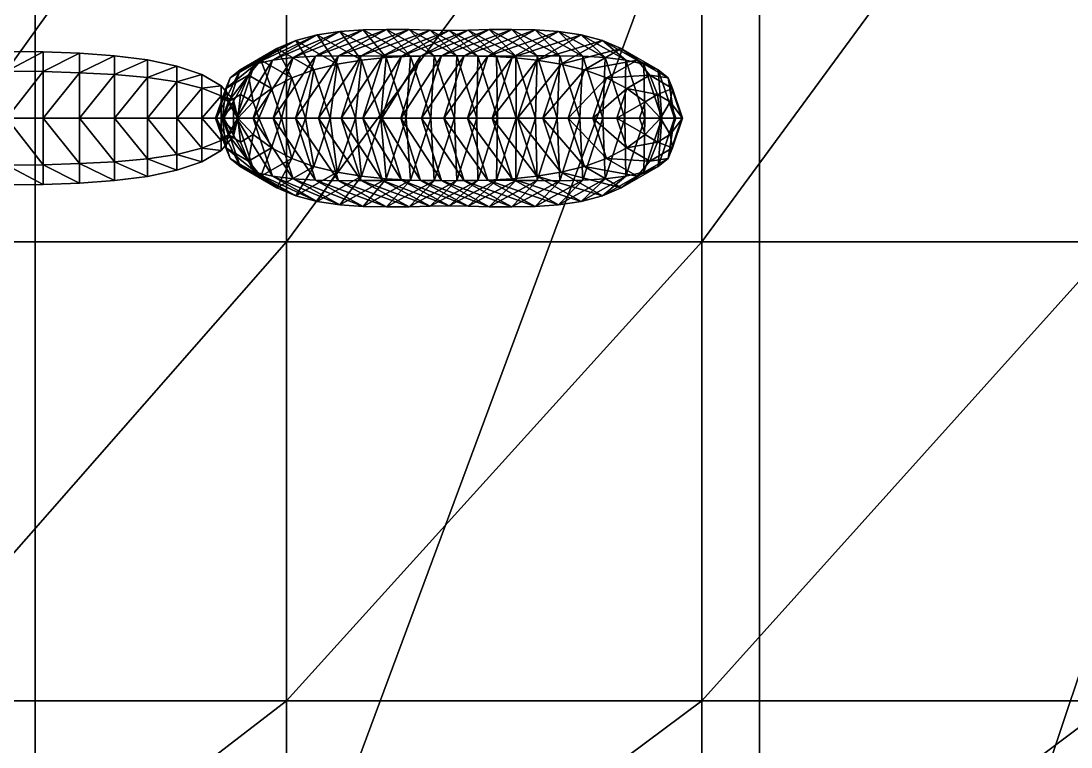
# Model space of a CAD drawing. Extents: x 0 to 32.6, y -11.9 to 11.9.
# Drawn here: x 12.5 to 13.082, y -0.591 to -0.189 of the extents above; entities that cross this region are included whole.
import ezdxf

# ---------------------------------------------------------------- set-up
doc = ezdxf.new("R2010")
doc.units = 0

msp = doc.modelspace()

# ---------------------------------------------------------------- linework, layer by layer
for points in [[(12.09664, 0, -1.7), (12.50791, 0, -1.7), (12.09664, -1.08, -1.7)], [(12.50791, 0, -1.7), (12.50791, -1.08, -1.7), (12.09664, -1.08, -1.7)], [(12.09664, -1.08, 1.3), (12.50791, -1.08, 1.3), (12.50791, 0, 1.3)], [(12.09664, -1.08, 1.3), (12.50791, 0, 1.3), (12.09664, 0, 1.3)], [(12.42391, 0, -1.17609), (12.6471, 0, -1.17609), (12.42391, -0.31127, -1.10925)], [(12.6471, 0, -1.17609), (12.6471, -0.31127, -1.10925), (12.42391, -0.31127, -1.10925)], [(12.42391, -0.31127, 0.45707), (12.6471, -0.31127, 0.45707), (12.6471, 0, 0.52391)], [(12.42391, -0.31127, 0.45707), (12.6471, 0, 0.52391), (12.42391, 0, 0.52391)], [(12.50791, 0, -1.7), (12.90925, 0, -1.7), (12.50791, -1.08, -1.7)], [(12.90925, 0, -1.7), (12.90925, -1.08, -1.7), (12.50791, -1.08, -1.7)], [(12.50791, -1.08, 1.3), (12.90925, -1.08, 1.3), (12.90925, 0, 1.3)], [(12.50791, -1.08, 1.3), (12.90925, 0, 1.3), (12.50791, 0, 1.3)], [(12.6471, 0, -1.17609), (12.87727, 0, -1.17609), (12.6471, -0.31127, -1.10925)], [(12.87727, 0, -1.17609), (12.87727, -0.31127, -1.10925), (12.6471, -0.31127, -1.10925)], [(12.6471, -0.31127, 0.45707), (12.87727, -0.31127, 0.45707), (12.87727, 0, 0.52391)], [(12.6471, -0.31127, 0.45707), (12.87727, 0, 0.52391), (12.6471, 0, 0.52391)], [(12.87727, 0, -1.17609), (13.10591, 0, -1.17609), (12.87727, -0.31127, -1.10925)], [(13.10591, 0, -1.17609), (13.10591, -0.31127, -1.10925), (12.87727, -0.31127, -1.10925)], [(12.87727, -0.31127, 0.45707), (13.10591, -0.31127, 0.45707), (13.10591, 0, 0.52391)], [(12.87727, -0.31127, 0.45707), (13.10591, 0, 0.52391), (12.87727, 0, 0.52391)], [(12.90925, 0, -1.7), (13.27085, 0, -1.7), (12.90925, -1.08, -1.7)], [(13.27085, 0, -1.7), (13.27085, -1.08, -1.7), (12.90925, -1.08, -1.7)], [(12.90925, -1.08, 1.3), (13.27085, -1.08, 1.3), (13.27085, 0, 1.3)], [(12.90925, -1.08, 1.3), (13.27085, 0, 1.3), (12.90925, 0, 1.3)], [(12.66403, -0.19671, -0.20912), (12.65231, -0.19979, -0.22309), (12.62936, -0.2129, -0.20383)], [(12.66403, -0.19671, -0.20912), (12.62936, -0.2129, -0.20383), (12.63937, -0.21066, -0.18842)], [(12.67657, -0.19485, -0.19418), (12.66403, -0.19671, -0.20912), (12.63937, -0.21066, -0.18842)], [(12.67657, -0.19485, -0.19418), (12.63937, -0.21066, -0.18842), (12.65083, -0.20926, -0.17259)], [(12.68951, -0.19393, -0.17876), (12.67657, -0.19485, -0.19418), (12.65083, -0.20926, -0.17259)], [(12.68951, -0.19393, -0.17876), (12.65083, -0.20926, -0.17259), (12.6632, -0.20852, -0.15669)], [(12.67526, -0.2129, -0.24235), (12.65231, -0.19979, -0.22309), (12.66403, -0.19671, -0.20912)], [(12.70245, -0.19368, -0.16334), (12.68951, -0.19393, -0.17876), (12.6632, -0.20852, -0.15669)], [(12.70245, -0.19368, -0.16334), (12.6632, -0.20852, -0.15669), (12.67594, -0.20825, -0.14109)], [(12.6887, -0.21066, -0.22982), (12.66403, -0.19671, -0.20912), (12.67657, -0.19485, -0.19418)], [(12.6887, -0.21066, -0.22982), (12.67526, -0.2129, -0.24235), (12.66403, -0.19671, -0.20912)], [(12.71498, -0.19384, -0.1484), (12.70245, -0.19368, -0.16334), (12.67594, -0.20825, -0.14109)], [(12.71498, -0.19384, -0.1484), (12.67594, -0.20825, -0.14109), (12.6885, -0.20828, -0.12617)], [(12.7023, -0.20926, -0.21578), (12.67657, -0.19485, -0.19418), (12.68951, -0.19393, -0.17876)], [(12.7023, -0.20926, -0.21578), (12.6887, -0.21066, -0.22982), (12.67657, -0.19485, -0.19418)], [(12.7267, -0.19413, -0.13443), (12.71498, -0.19384, -0.1484), (12.6885, -0.20828, -0.12617)], [(12.7267, -0.19413, -0.13443), (12.6885, -0.20828, -0.12617), (12.70033, -0.20843, -0.1123)], [(12.71581, -0.20852, -0.20083), (12.68951, -0.19393, -0.17876), (12.70245, -0.19368, -0.16334)], [(12.71581, -0.20852, -0.20083), (12.7023, -0.20926, -0.21578), (12.68951, -0.19393, -0.17876)], [(12.73721, -0.19429, -0.12191), (12.7267, -0.19413, -0.13443), (12.70033, -0.20843, -0.1123)], [(12.73721, -0.19429, -0.12191), (12.70033, -0.20843, -0.1123), (12.7109, -0.20852, -0.09984)], [(12.72896, -0.20825, -0.18558), (12.70245, -0.19368, -0.16334), (12.71498, -0.19384, -0.1484)], [(12.72896, -0.20825, -0.18558), (12.71581, -0.20852, -0.20083), (12.70245, -0.19368, -0.16334)], [(12.74771, -0.19413, -0.1094), (12.73721, -0.19429, -0.12191), (12.7109, -0.20852, -0.09984)], [(12.74771, -0.19413, -0.1094), (12.7109, -0.20852, -0.09984), (12.72134, -0.20843, -0.08727)], [(12.74147, -0.20828, -0.17062), (12.71498, -0.19384, -0.1484), (12.7267, -0.19413, -0.13443)], [(12.74147, -0.20828, -0.17062), (12.72896, -0.20825, -0.18558), (12.71498, -0.19384, -0.1484)], [(12.75943, -0.19384, -0.09543), (12.74771, -0.19413, -0.1094), (12.72134, -0.20843, -0.08727)], [(12.75943, -0.19384, -0.09543), (12.72134, -0.20843, -0.08727), (12.73294, -0.20828, -0.0732)], [(12.75308, -0.20843, -0.15656), (12.7267, -0.19413, -0.13443), (12.73721, -0.19429, -0.12191)], [(12.75308, -0.20843, -0.15656), (12.74147, -0.20828, -0.17062), (12.7267, -0.19413, -0.13443)], [(12.77196, -0.19368, -0.08049), (12.75943, -0.19384, -0.09543), (12.73294, -0.20828, -0.0732)], [(12.77196, -0.19368, -0.08049), (12.73294, -0.20828, -0.0732), (12.74545, -0.20825, -0.05825)], [(12.76351, -0.20852, -0.14399), (12.73721, -0.19429, -0.12191), (12.74771, -0.19413, -0.1094)], [(12.76351, -0.20852, -0.14399), (12.75308, -0.20843, -0.15656), (12.73721, -0.19429, -0.12191)], [(12.78491, -0.19393, -0.06507), (12.77196, -0.19368, -0.08049), (12.74545, -0.20825, -0.05825)], [(12.78491, -0.19393, -0.06507), (12.74545, -0.20825, -0.05825), (12.7586, -0.20852, -0.04299)], [(12.77408, -0.20843, -0.13153), (12.74771, -0.19413, -0.1094), (12.75943, -0.19384, -0.09543)], [(12.77408, -0.20843, -0.13153), (12.76351, -0.20852, -0.14399), (12.74771, -0.19413, -0.1094)], [(12.79785, -0.19485, -0.04965), (12.78491, -0.19393, -0.06507), (12.7586, -0.20852, -0.04299)], [(12.79785, -0.19485, -0.04965), (12.7586, -0.20852, -0.04299), (12.77211, -0.20926, -0.02805)], [(12.78592, -0.20828, -0.11766), (12.75943, -0.19384, -0.09543), (12.77196, -0.19368, -0.08049)], [(12.78592, -0.20828, -0.11766), (12.77408, -0.20843, -0.13153), (12.75943, -0.19384, -0.09543)], [(12.79848, -0.20825, -0.10274), (12.77196, -0.19368, -0.08049), (12.78491, -0.19393, -0.06507)], [(12.79848, -0.20825, -0.10274), (12.78592, -0.20828, -0.11766), (12.77196, -0.19368, -0.08049)], [(12.81038, -0.19671, -0.03471), (12.79785, -0.19485, -0.04965), (12.77211, -0.20926, -0.02805)], [(12.81038, -0.19671, -0.03471), (12.77211, -0.20926, -0.02805), (12.78572, -0.21066, -0.01401)], [(12.81121, -0.20852, -0.08714), (12.78491, -0.19393, -0.06507), (12.79785, -0.19485, -0.04965)], [(12.81121, -0.20852, -0.08714), (12.79848, -0.20825, -0.10274), (12.78491, -0.19393, -0.06507)], [(12.8221, -0.19979, -0.02074), (12.81038, -0.19671, -0.03471), (12.78572, -0.21066, -0.01401)], [(12.82358, -0.20926, -0.07124), (12.79785, -0.19485, -0.04965), (12.81038, -0.19671, -0.03471)], [(12.82358, -0.20926, -0.07124), (12.81121, -0.20852, -0.08714), (12.79785, -0.19485, -0.04965)], [(12.83504, -0.21066, -0.0554), (12.81038, -0.19671, -0.03471), (12.8221, -0.19979, -0.02074)], [(12.83504, -0.21066, -0.0554), (12.82358, -0.20926, -0.07124), (12.81038, -0.19671, -0.03471)], [(12.65231, -0.19979, -0.22309), (12.64181, -0.20436, -0.2356), (12.62135, -0.21615, -0.21843)], [(12.65231, -0.19979, -0.22309), (12.62135, -0.21615, -0.21843), (12.62936, -0.2129, -0.20383)], [(12.66227, -0.21615, -0.25277), (12.64181, -0.20436, -0.2356), (12.65231, -0.19979, -0.22309)], [(12.67526, -0.2129, -0.24235), (12.66227, -0.21615, -0.25277), (12.65231, -0.19979, -0.22309)], [(12.8221, -0.19979, -0.02074), (12.78572, -0.21066, -0.01401), (12.79915, -0.2129, -0.00148)], [(12.8326, -0.20436, -0.00822), (12.8221, -0.19979, -0.02074), (12.79915, -0.2129, -0.00148)], [(12.84505, -0.2129, -0.04), (12.8221, -0.19979, -0.02074), (12.8326, -0.20436, -0.00822)], [(12.84505, -0.2129, -0.04), (12.83504, -0.21066, -0.0554), (12.8221, -0.19979, -0.02074)], [(12.51219, -0.20616, -0.26144), (12.49206, -0.20597, -0.26144), (12.49206, -0.2169, -0.23549)], [(12.49206, -0.2169, -0.2874), (12.49206, -0.20597, -0.26144), (12.51219, -0.20616, -0.26144)], [(12.51219, -0.20616, -0.26144), (12.49206, -0.2169, -0.23549), (12.51219, -0.2171, -0.23569)], [(12.51219, -0.2171, -0.2872), (12.49206, -0.2169, -0.2874), (12.51219, -0.20616, -0.26144)], [(12.53232, -0.20685, -0.26144), (12.51219, -0.20616, -0.26144), (12.51219, -0.2171, -0.23569)], [(12.51219, -0.2171, -0.2872), (12.51219, -0.20616, -0.26144), (12.53232, -0.20685, -0.26144)], [(12.53232, -0.20685, -0.26144), (12.51219, -0.2171, -0.23569), (12.53232, -0.21766, -0.23625)], [(12.53232, -0.21766, -0.28664), (12.51219, -0.2171, -0.2872), (12.53232, -0.20685, -0.26144)], [(12.55182, -0.20825, -0.26144), (12.53232, -0.20685, -0.26144), (12.53232, -0.21766, -0.23625)], [(12.53232, -0.21766, -0.28664), (12.53232, -0.20685, -0.26144), (12.55182, -0.20825, -0.26144)], [(12.55182, -0.20825, -0.26144), (12.53232, -0.21766, -0.23625), (12.55182, -0.21871, -0.2373)], [(12.55182, -0.21871, -0.28559), (12.53232, -0.21766, -0.28664), (12.55182, -0.20825, -0.26144)], [(12.57006, -0.21056, -0.26144), (12.55182, -0.20825, -0.26144), (12.55182, -0.21871, -0.2373)], [(12.55182, -0.21871, -0.28559), (12.55182, -0.20825, -0.26144), (12.57006, -0.21056, -0.26144)], [(12.64181, -0.20436, -0.2356), (12.63293, -0.21068, -0.24618), (12.61587, -0.22059, -0.23187)], [(12.64181, -0.20436, -0.2356), (12.61587, -0.22059, -0.23187), (12.62135, -0.21615, -0.21843)], [(12.65083, -0.20926, -0.17259), (12.63937, -0.21066, -0.18842), (12.62868, -0.24286, -0.17946)], [(12.65083, -0.20926, -0.17259), (12.62868, -0.24286, -0.17946), (12.63979, -0.24286, -0.16332)], [(12.64999, -0.22059, -0.2605), (12.63293, -0.21068, -0.24618), (12.64181, -0.20436, -0.2356)], [(12.6632, -0.20852, -0.15669), (12.65083, -0.20926, -0.17259), (12.63979, -0.24286, -0.16332)], [(12.6632, -0.20852, -0.15669), (12.63979, -0.24286, -0.16332), (12.65202, -0.24286, -0.14731)], [(12.66227, -0.21615, -0.25277), (12.64999, -0.22059, -0.2605), (12.64181, -0.20436, -0.2356)], [(12.67594, -0.20825, -0.14109), (12.6632, -0.20852, -0.15669), (12.65202, -0.24286, -0.14731)], [(12.67594, -0.20825, -0.14109), (12.65202, -0.24286, -0.14731), (12.66478, -0.24286, -0.13173)], [(12.6885, -0.20828, -0.12617), (12.67594, -0.20825, -0.14109), (12.66478, -0.24286, -0.13173)], [(12.6885, -0.20828, -0.12617), (12.66478, -0.24286, -0.13173), (12.67743, -0.24286, -0.11689)], [(12.70033, -0.20843, -0.1123), (12.6885, -0.20828, -0.12617), (12.67743, -0.24286, -0.11689)], [(12.70033, -0.20843, -0.1123), (12.67743, -0.24286, -0.11689), (12.68938, -0.24286, -0.10311)], [(12.69938, -0.24286, -0.23878), (12.6887, -0.21066, -0.22982), (12.7023, -0.20926, -0.21578)], [(12.7109, -0.20852, -0.09984), (12.70033, -0.20843, -0.1123), (12.68938, -0.24286, -0.10311)], [(12.7109, -0.20852, -0.09984), (12.68938, -0.24286, -0.10311), (12.7, -0.24286, -0.09069)], [(12.71334, -0.24286, -0.22504), (12.69938, -0.24286, -0.23878), (12.7023, -0.20926, -0.21578)], [(12.72134, -0.20843, -0.08727), (12.7109, -0.20852, -0.09984), (12.7, -0.24286, -0.09069)], [(12.72134, -0.20843, -0.08727), (12.7, -0.24286, -0.09069), (12.71038, -0.24286, -0.07808)], [(12.71334, -0.24286, -0.22504), (12.7023, -0.20926, -0.21578), (12.71581, -0.20852, -0.20083)], [(12.73294, -0.20828, -0.0732), (12.72134, -0.20843, -0.08727), (12.71038, -0.24286, -0.07808)], [(12.73294, -0.20828, -0.0732), (12.71038, -0.24286, -0.07808), (12.72188, -0.24286, -0.06392)], [(12.72699, -0.24286, -0.21021), (12.71334, -0.24286, -0.22504), (12.71581, -0.20852, -0.20083)], [(12.72699, -0.24286, -0.21021), (12.71581, -0.20852, -0.20083), (12.72896, -0.20825, -0.18558)], [(12.74545, -0.20825, -0.05825), (12.73294, -0.20828, -0.0732), (12.72188, -0.24286, -0.06392)], [(12.74545, -0.20825, -0.05825), (12.72188, -0.24286, -0.06392), (12.73429, -0.24286, -0.04888)], [(12.74012, -0.24286, -0.19495), (12.72699, -0.24286, -0.21021), (12.72896, -0.20825, -0.18558)], [(12.74012, -0.24286, -0.19495), (12.72896, -0.20825, -0.18558), (12.74147, -0.20828, -0.17062)], [(12.7586, -0.20852, -0.04299), (12.74545, -0.20825, -0.05825), (12.73429, -0.24286, -0.04888)], [(12.7586, -0.20852, -0.04299), (12.73429, -0.24286, -0.04888), (12.74742, -0.24286, -0.03362)], [(12.75254, -0.24286, -0.17991), (12.74012, -0.24286, -0.19495), (12.74147, -0.20828, -0.17062)], [(12.75254, -0.24286, -0.17991), (12.74147, -0.20828, -0.17062), (12.75308, -0.20843, -0.15656)], [(12.77211, -0.20926, -0.02805), (12.7586, -0.20852, -0.04299), (12.74742, -0.24286, -0.03362)], [(12.77211, -0.20926, -0.02805), (12.74742, -0.24286, -0.03362), (12.76107, -0.24286, -0.01879)], [(12.76403, -0.24286, -0.16575), (12.75254, -0.24286, -0.17991), (12.75308, -0.20843, -0.15656)], [(12.76403, -0.24286, -0.16575), (12.75308, -0.20843, -0.15656), (12.76351, -0.20852, -0.14399)], [(12.78572, -0.21066, -0.01401), (12.77211, -0.20926, -0.02805), (12.76107, -0.24286, -0.01879)], [(12.77441, -0.24286, -0.15314), (12.76351, -0.20852, -0.14399), (12.77408, -0.20843, -0.13153)], [(12.77441, -0.24286, -0.15314), (12.76403, -0.24286, -0.16575), (12.76351, -0.20852, -0.14399)], [(12.78504, -0.24286, -0.14072), (12.77408, -0.20843, -0.13153), (12.78592, -0.20828, -0.11766)], [(12.78504, -0.24286, -0.14072), (12.77441, -0.24286, -0.15314), (12.77408, -0.20843, -0.13153)], [(12.79698, -0.24286, -0.12694), (12.78504, -0.24286, -0.14072), (12.78592, -0.20828, -0.11766)], [(12.79698, -0.24286, -0.12694), (12.78592, -0.20828, -0.11766), (12.79848, -0.20825, -0.10274)], [(12.80964, -0.24286, -0.1121), (12.79698, -0.24286, -0.12694), (12.79848, -0.20825, -0.10274)], [(12.80964, -0.24286, -0.1121), (12.79848, -0.20825, -0.10274), (12.81121, -0.20852, -0.08714)], [(12.8326, -0.20436, -0.00822), (12.79915, -0.2129, -0.00148), (12.81214, -0.21615, 0.00895)], [(12.82239, -0.24286, -0.09652), (12.80964, -0.24286, -0.1121), (12.81121, -0.20852, -0.08714)], [(12.82239, -0.24286, -0.09652), (12.81121, -0.20852, -0.08714), (12.82358, -0.20926, -0.07124)], [(12.84148, -0.21068, 0.00235), (12.8326, -0.20436, -0.00822), (12.81214, -0.21615, 0.00895)], [(12.83462, -0.24286, -0.08051), (12.82239, -0.24286, -0.09652), (12.82358, -0.20926, -0.07124)], [(12.83462, -0.24286, -0.08051), (12.82358, -0.20926, -0.07124), (12.83504, -0.21066, -0.0554)], [(12.85307, -0.21615, -0.02539), (12.8326, -0.20436, -0.00822), (12.84148, -0.21068, 0.00235)], [(12.85307, -0.21615, -0.02539), (12.84505, -0.2129, -0.04), (12.8326, -0.20436, -0.00822)], [(12.57006, -0.21056, -0.26144), (12.55182, -0.21871, -0.2373), (12.57006, -0.22039, -0.23897)], [(12.57006, -0.22039, -0.28391), (12.55182, -0.21871, -0.28559), (12.57006, -0.21056, -0.26144)], [(12.5864, -0.21398, -0.26144), (12.57006, -0.21056, -0.26144), (12.57006, -0.22039, -0.23897)], [(12.57006, -0.22039, -0.28391), (12.57006, -0.21056, -0.26144), (12.5864, -0.21398, -0.26144)], [(12.5864, -0.21398, -0.26144), (12.57006, -0.22039, -0.23897), (12.5864, -0.22282, -0.24141)], [(12.5864, -0.22282, -0.28148), (12.57006, -0.22039, -0.28391), (12.5864, -0.21398, -0.26144)], [(12.60021, -0.21872, -0.26144), (12.5864, -0.21398, -0.26144), (12.5864, -0.22282, -0.24141)], [(12.5864, -0.22282, -0.28148), (12.5864, -0.21398, -0.26144), (12.60021, -0.21872, -0.26144)], [(12.62936, -0.2129, -0.20383), (12.62135, -0.21615, -0.21843), (12.61232, -0.24286, -0.21086)], [(12.62936, -0.2129, -0.20383), (12.61232, -0.24286, -0.21086), (12.61932, -0.24286, -0.19541)], [(12.63293, -0.21068, -0.24618), (12.62609, -0.21902, -0.25434), (12.61348, -0.2264, -0.24376)], [(12.63293, -0.21068, -0.24618), (12.61348, -0.2264, -0.24376), (12.61587, -0.22059, -0.23187)], [(12.63937, -0.21066, -0.18842), (12.62936, -0.2129, -0.20383), (12.61932, -0.24286, -0.19541)], [(12.63937, -0.21066, -0.18842), (12.61932, -0.24286, -0.19541), (12.62868, -0.24286, -0.17946)], [(12.6387, -0.2264, -0.26492), (12.62609, -0.21902, -0.25434), (12.63293, -0.21068, -0.24618)], [(12.64999, -0.22059, -0.2605), (12.6387, -0.2264, -0.26492), (12.63293, -0.21068, -0.24618)], [(12.6713, -0.24286, -0.26035), (12.66227, -0.21615, -0.25277), (12.67526, -0.2129, -0.24235)], [(12.6853, -0.24286, -0.25077), (12.6713, -0.24286, -0.26035), (12.67526, -0.2129, -0.24235)], [(12.6853, -0.24286, -0.25077), (12.67526, -0.2129, -0.24235), (12.6887, -0.21066, -0.22982)], [(12.69938, -0.24286, -0.23878), (12.6853, -0.24286, -0.25077), (12.6887, -0.21066, -0.22982)], [(12.78572, -0.21066, -0.01401), (12.76107, -0.24286, -0.01879), (12.77503, -0.24286, -0.00505)], [(12.79915, -0.2129, -0.00148), (12.78572, -0.21066, -0.01401), (12.77503, -0.24286, -0.00505)], [(12.79915, -0.2129, -0.00148), (12.77503, -0.24286, -0.00505), (12.78911, -0.24286, 0.00694)], [(12.81214, -0.21615, 0.00895), (12.79915, -0.2129, -0.00148), (12.78911, -0.24286, 0.00694)], [(12.84148, -0.21068, 0.00235), (12.81214, -0.21615, 0.00895), (12.82442, -0.22059, 0.01667)], [(12.84832, -0.21902, 0.01051), (12.84148, -0.21068, 0.00235), (12.82442, -0.22059, 0.01667)], [(12.84573, -0.24286, -0.06437), (12.83462, -0.24286, -0.08051), (12.83504, -0.21066, -0.0554)], [(12.84573, -0.24286, -0.06437), (12.83504, -0.21066, -0.0554), (12.84505, -0.2129, -0.04)], [(12.85854, -0.22059, -0.01196), (12.84148, -0.21068, 0.00235), (12.84832, -0.21902, 0.01051)], [(12.85854, -0.22059, -0.01196), (12.85307, -0.21615, -0.02539), (12.84148, -0.21068, 0.00235)], [(12.85509, -0.24286, -0.04842), (12.84505, -0.2129, -0.04), (12.85307, -0.21615, -0.02539)], [(12.85509, -0.24286, -0.04842), (12.84573, -0.24286, -0.06437), (12.84505, -0.2129, -0.04)], [(12.51219, -0.2171, -0.23569), (12.49206, -0.2169, -0.23549), (12.49206, -0.24286, -0.22456)], [(12.49206, -0.24286, -0.29833), (12.49206, -0.2169, -0.2874), (12.51219, -0.2171, -0.2872)], [(12.51219, -0.2171, -0.23569), (12.49206, -0.24286, -0.22456), (12.51219, -0.24286, -0.22475)], [(12.51219, -0.24286, -0.29814), (12.49206, -0.24286, -0.29833), (12.51219, -0.2171, -0.2872)], [(12.53232, -0.21766, -0.23625), (12.51219, -0.2171, -0.23569), (12.51219, -0.24286, -0.22475)], [(12.51219, -0.24286, -0.29814), (12.51219, -0.2171, -0.2872), (12.53232, -0.21766, -0.28664)], [(12.53232, -0.21766, -0.23625), (12.51219, -0.24286, -0.22475), (12.53232, -0.24286, -0.22544)], [(12.53232, -0.24286, -0.29745), (12.51219, -0.24286, -0.29814), (12.53232, -0.21766, -0.28664)], [(12.55182, -0.21871, -0.2373), (12.53232, -0.21766, -0.23625), (12.53232, -0.24286, -0.22544)], [(12.53232, -0.24286, -0.29745), (12.53232, -0.21766, -0.28664), (12.55182, -0.21871, -0.28559)], [(12.55182, -0.21871, -0.2373), (12.53232, -0.24286, -0.22544), (12.55182, -0.24286, -0.22684)], [(12.55182, -0.24286, -0.29605), (12.53232, -0.24286, -0.29745), (12.55182, -0.21871, -0.28559)], [(12.57006, -0.22039, -0.23897), (12.55182, -0.21871, -0.2373), (12.55182, -0.24286, -0.22684)], [(12.55182, -0.24286, -0.29605), (12.55182, -0.21871, -0.28559), (12.57006, -0.22039, -0.28391)], [(12.57006, -0.22039, -0.23897), (12.55182, -0.24286, -0.22684), (12.57006, -0.24286, -0.22915)], [(12.57006, -0.24286, -0.29374), (12.55182, -0.24286, -0.29605), (12.57006, -0.22039, -0.28391)], [(12.5864, -0.22282, -0.24141), (12.57006, -0.22039, -0.23897), (12.57006, -0.24286, -0.22915)], [(12.57006, -0.24286, -0.29374), (12.57006, -0.22039, -0.28391), (12.5864, -0.22282, -0.28148)], [(12.60021, -0.21872, -0.26144), (12.5864, -0.22282, -0.24141), (12.60021, -0.22615, -0.24474)], [(12.60021, -0.22615, -0.27815), (12.5864, -0.22282, -0.28148), (12.60021, -0.21872, -0.26144)], [(12.61085, -0.22498, -0.26144), (12.60021, -0.21872, -0.26144), (12.60021, -0.22615, -0.24474)], [(12.60021, -0.22615, -0.27815), (12.60021, -0.21872, -0.26144), (12.61085, -0.22498, -0.26144)], [(12.61587, -0.22059, -0.23187), (12.61348, -0.2264, -0.24376), (12.60783, -0.24286, -0.23902)], [(12.61587, -0.22059, -0.23187), (12.60783, -0.24286, -0.23902), (12.60828, -0.24286, -0.2255)], [(12.62135, -0.21615, -0.21843), (12.61587, -0.22059, -0.23187), (12.60828, -0.24286, -0.2255)], [(12.62135, -0.21615, -0.21843), (12.60828, -0.24286, -0.2255), (12.61232, -0.24286, -0.21086)], [(12.62609, -0.21902, -0.25434), (12.61472, -0.23376, -0.25374), (12.61348, -0.2264, -0.24376)], [(12.62609, -0.21902, -0.25434), (12.62169, -0.22966, -0.25959), (12.61472, -0.23376, -0.25374)], [(12.62865, -0.23376, -0.26543), (12.62169, -0.22966, -0.25959), (12.62609, -0.21902, -0.25434)], [(12.6387, -0.2264, -0.26492), (12.62865, -0.23376, -0.26543), (12.62609, -0.21902, -0.25434)], [(12.64435, -0.24286, -0.26966), (12.6387, -0.2264, -0.26492), (12.64999, -0.22059, -0.2605)], [(12.65758, -0.24286, -0.26687), (12.64435, -0.24286, -0.26966), (12.64999, -0.22059, -0.2605)], [(12.65758, -0.24286, -0.26687), (12.64999, -0.22059, -0.2605), (12.66227, -0.21615, -0.25277)], [(12.6713, -0.24286, -0.26035), (12.65758, -0.24286, -0.26687), (12.66227, -0.21615, -0.25277)], [(12.81214, -0.21615, 0.00895), (12.78911, -0.24286, 0.00694), (12.80311, -0.24286, 0.01652)], [(12.82442, -0.22059, 0.01667), (12.81214, -0.21615, 0.00895), (12.80311, -0.24286, 0.01652)], [(12.82442, -0.22059, 0.01667), (12.80311, -0.24286, 0.01652), (12.81683, -0.24286, 0.02304)], [(12.83572, -0.2264, 0.02109), (12.82442, -0.22059, 0.01667), (12.81683, -0.24286, 0.02304)], [(12.84832, -0.21902, 0.01051), (12.82442, -0.22059, 0.01667), (12.83572, -0.2264, 0.02109)], [(12.85273, -0.22966, 0.01576), (12.84832, -0.21902, 0.01051), (12.83572, -0.2264, 0.02109)], [(12.86093, -0.2264, -0.00007), (12.84832, -0.21902, 0.01051), (12.85273, -0.22966, 0.01576)], [(12.86093, -0.2264, -0.00007), (12.85854, -0.22059, -0.01196), (12.84832, -0.21902, 0.01051)], [(12.86209, -0.24286, -0.03297), (12.85307, -0.21615, -0.02539), (12.85854, -0.22059, -0.01196)], [(12.86209, -0.24286, -0.03297), (12.85509, -0.24286, -0.04842), (12.85307, -0.21615, -0.02539)], [(12.86613, -0.24286, -0.01833), (12.85854, -0.22059, -0.01196), (12.86093, -0.2264, -0.00007)], [(12.86613, -0.24286, -0.01833), (12.86209, -0.24286, -0.03297), (12.85854, -0.22059, -0.01196)], [(12.5864, -0.22282, -0.24141), (12.57006, -0.24286, -0.22915), (12.5864, -0.24286, -0.23257)], [(12.5864, -0.24286, -0.29032), (12.57006, -0.24286, -0.29374), (12.5864, -0.22282, -0.28148)], [(12.60021, -0.22615, -0.24474), (12.5864, -0.22282, -0.24141), (12.5864, -0.24286, -0.23257)], [(12.5864, -0.24286, -0.29032), (12.5864, -0.22282, -0.28148), (12.60021, -0.22615, -0.27815)], [(12.60021, -0.22615, -0.24474), (12.5864, -0.24286, -0.23257), (12.60021, -0.24286, -0.23731)], [(12.60021, -0.24286, -0.28558), (12.5864, -0.24286, -0.29032), (12.60021, -0.22615, -0.27815)], [(12.61085, -0.22498, -0.26144), (12.60021, -0.22615, -0.24474), (12.61085, -0.23051, -0.2491)], [(12.61085, -0.23051, -0.27379), (12.60021, -0.22615, -0.27815), (12.61085, -0.22498, -0.26144)], [(12.61085, -0.23051, -0.2491), (12.60021, -0.22615, -0.24474), (12.60021, -0.24286, -0.23731)], [(12.60021, -0.24286, -0.28558), (12.60021, -0.22615, -0.27815), (12.61085, -0.23051, -0.27379)], [(12.61348, -0.2264, -0.24376), (12.61157, -0.24286, -0.2511), (12.60783, -0.24286, -0.23902)], [(12.6177, -0.23296, -0.26144), (12.61085, -0.22498, -0.26144), (12.61085, -0.23051, -0.2491)], [(12.61085, -0.23051, -0.27379), (12.61085, -0.22498, -0.26144), (12.6177, -0.23296, -0.26144)], [(12.61348, -0.2264, -0.24376), (12.61472, -0.23376, -0.25374), (12.61157, -0.24286, -0.2511)], [(12.6318, -0.24286, -0.26807), (12.62865, -0.23376, -0.26543), (12.6387, -0.2264, -0.26492)], [(12.64435, -0.24286, -0.26966), (12.6318, -0.24286, -0.26807), (12.6387, -0.2264, -0.26492)], [(12.83572, -0.2264, 0.02109), (12.81683, -0.24286, 0.02304), (12.83006, -0.24286, 0.02583)], [(12.84576, -0.23376, 0.0216), (12.83572, -0.2264, 0.02109), (12.83006, -0.24286, 0.02583)], [(12.85273, -0.22966, 0.01576), (12.83572, -0.2264, 0.02109), (12.84576, -0.23376, 0.0216)], [(12.85969, -0.23376, 0.00991), (12.86093, -0.2264, -0.00007), (12.85273, -0.22966, 0.01576)], [(12.86658, -0.24286, -0.00481), (12.86093, -0.2264, -0.00007), (12.85969, -0.23376, 0.00991)], [(12.86658, -0.24286, -0.00481), (12.86613, -0.24286, -0.01833), (12.86093, -0.2264, -0.00007)], [(12.61085, -0.23051, -0.2491), (12.60021, -0.24286, -0.23731), (12.61085, -0.24286, -0.24357)], [(12.61085, -0.24286, -0.27932), (12.60021, -0.24286, -0.28558), (12.61085, -0.23051, -0.27379)], [(12.6177, -0.23296, -0.26144), (12.61085, -0.23051, -0.2491), (12.6177, -0.23604, -0.25462)], [(12.6177, -0.23604, -0.25462), (12.61085, -0.23051, -0.2491), (12.61085, -0.24286, -0.24357)], [(12.61085, -0.24286, -0.27932), (12.61085, -0.23051, -0.27379), (12.6177, -0.23604, -0.26826)], [(12.6177, -0.23604, -0.26826), (12.61085, -0.23051, -0.27379), (12.6177, -0.23296, -0.26144)], [(12.62169, -0.22966, -0.25959), (12.62013, -0.24286, -0.26144), (12.61472, -0.23376, -0.25374)], [(12.62865, -0.23376, -0.26543), (12.62013, -0.24286, -0.26144), (12.62169, -0.22966, -0.25959)], [(12.85429, -0.24286, 0.01762), (12.85273, -0.22966, 0.01576), (12.84576, -0.23376, 0.0216)], [(12.85969, -0.23376, 0.00991), (12.85273, -0.22966, 0.01576), (12.85429, -0.24286, 0.01762)], [(12.6177, -0.23604, -0.25462), (12.61085, -0.24286, -0.24357), (12.6177, -0.24286, -0.25154)], [(12.6177, -0.24286, -0.27134), (12.61085, -0.24286, -0.27932), (12.6177, -0.23604, -0.26826)], [(12.61472, -0.23376, -0.25374), (12.62013, -0.24286, -0.26144), (12.61157, -0.24286, -0.2511)], [(12.62013, -0.24286, -0.26144), (12.6177, -0.23296, -0.26144), (12.6177, -0.23604, -0.25462)], [(12.6177, -0.23604, -0.26826), (12.6177, -0.23296, -0.26144), (12.62013, -0.24286, -0.26144)], [(12.62013, -0.24286, -0.26144), (12.6177, -0.23604, -0.25462), (12.6177, -0.24286, -0.25154)], [(12.6177, -0.24286, -0.27134), (12.6177, -0.23604, -0.26826), (12.62013, -0.24286, -0.26144)], [(12.6318, -0.24286, -0.26807), (12.62013, -0.24286, -0.26144), (12.62865, -0.23376, -0.26543)], [(12.84576, -0.23376, 0.0216), (12.83006, -0.24286, 0.02583), (12.84262, -0.24286, 0.02424)], [(12.85429, -0.24286, 0.01762), (12.84576, -0.23376, 0.0216), (12.84262, -0.24286, 0.02424)], [(12.86284, -0.24286, 0.00727), (12.85969, -0.23376, 0.00991), (12.85429, -0.24286, 0.01762)], [(12.86284, -0.24286, 0.00727), (12.86658, -0.24286, -0.00481), (12.85969, -0.23376, 0.00991)], [(12.51219, -0.24286, -0.22475), (12.49206, -0.24286, -0.22456), (12.51219, -0.26861, -0.23569)], [(12.49206, -0.24286, -0.22456), (12.49206, -0.26881, -0.23549), (12.51219, -0.26861, -0.23569)], [(12.51219, -0.26861, -0.2872), (12.49206, -0.26881, -0.2874), (12.49206, -0.24286, -0.29833)], [(12.51219, -0.26861, -0.2872), (12.49206, -0.24286, -0.29833), (12.51219, -0.24286, -0.29814)], [(12.53232, -0.24286, -0.22544), (12.51219, -0.24286, -0.22475), (12.53232, -0.26805, -0.23625)], [(12.51219, -0.24286, -0.22475), (12.51219, -0.26861, -0.23569), (12.53232, -0.26805, -0.23625)], [(12.53232, -0.26805, -0.28664), (12.51219, -0.26861, -0.2872), (12.51219, -0.24286, -0.29814)], [(12.53232, -0.26805, -0.28664), (12.51219, -0.24286, -0.29814), (12.53232, -0.24286, -0.29745)], [(12.55182, -0.24286, -0.22684), (12.53232, -0.24286, -0.22544), (12.55182, -0.267, -0.2373)], [(12.53232, -0.24286, -0.22544), (12.53232, -0.26805, -0.23625), (12.55182, -0.267, -0.2373)], [(12.55182, -0.267, -0.28559), (12.53232, -0.26805, -0.28664), (12.53232, -0.24286, -0.29745)], [(12.55182, -0.267, -0.28559), (12.53232, -0.24286, -0.29745), (12.55182, -0.24286, -0.29605)], [(12.57006, -0.24286, -0.22915), (12.55182, -0.24286, -0.22684), (12.57006, -0.26533, -0.23897)], [(12.55182, -0.24286, -0.22684), (12.55182, -0.267, -0.2373), (12.57006, -0.26533, -0.23897)], [(12.57006, -0.26533, -0.28391), (12.55182, -0.267, -0.28559), (12.55182, -0.24286, -0.29605)], [(12.57006, -0.26533, -0.28391), (12.55182, -0.24286, -0.29605), (12.57006, -0.24286, -0.29374)], [(12.5864, -0.24286, -0.23257), (12.57006, -0.24286, -0.22915), (12.5864, -0.26289, -0.24141)], [(12.57006, -0.24286, -0.22915), (12.57006, -0.26533, -0.23897), (12.5864, -0.26289, -0.24141)], [(12.5864, -0.26289, -0.28148), (12.57006, -0.26533, -0.28391), (12.57006, -0.24286, -0.29374)], [(12.5864, -0.26289, -0.28148), (12.57006, -0.24286, -0.29374), (12.5864, -0.24286, -0.29032)], [(12.60021, -0.24286, -0.23731), (12.5864, -0.24286, -0.23257), (12.60021, -0.25956, -0.24474)], [(12.5864, -0.24286, -0.23257), (12.5864, -0.26289, -0.24141), (12.60021, -0.25956, -0.24474)], [(12.60021, -0.25956, -0.27815), (12.5864, -0.26289, -0.28148), (12.5864, -0.24286, -0.29032)], [(12.60021, -0.25956, -0.27815), (12.5864, -0.24286, -0.29032), (12.60021, -0.24286, -0.28558)], [(12.61085, -0.24286, -0.24357), (12.60021, -0.24286, -0.23731), (12.61085, -0.2552, -0.2491)], [(12.60021, -0.24286, -0.23731), (12.60021, -0.25956, -0.24474), (12.61085, -0.2552, -0.2491)], [(12.61085, -0.2552, -0.27379), (12.60021, -0.25956, -0.27815), (12.60021, -0.24286, -0.28558)], [(12.61085, -0.2552, -0.27379), (12.60021, -0.24286, -0.28558), (12.61085, -0.24286, -0.27932)], [(12.60828, -0.24286, -0.2255), (12.60783, -0.24286, -0.23902), (12.61587, -0.26513, -0.23187)], [(12.60783, -0.24286, -0.23902), (12.61348, -0.25931, -0.24376), (12.61587, -0.26513, -0.23187)], [(12.60783, -0.24286, -0.23902), (12.61157, -0.24286, -0.2511), (12.61348, -0.25931, -0.24376)], [(12.61232, -0.24286, -0.21086), (12.60828, -0.24286, -0.2255), (12.62135, -0.26957, -0.21843)], [(12.60828, -0.24286, -0.2255), (12.61587, -0.26513, -0.23187), (12.62135, -0.26957, -0.21843)], [(12.6177, -0.24286, -0.25154), (12.61085, -0.24286, -0.24357), (12.6177, -0.24968, -0.25462)], [(12.61085, -0.24286, -0.24357), (12.61085, -0.2552, -0.2491), (12.6177, -0.24968, -0.25462)], [(12.6177, -0.24968, -0.26826), (12.61085, -0.2552, -0.27379), (12.61085, -0.24286, -0.27932)], [(12.6177, -0.24968, -0.26826), (12.61085, -0.24286, -0.27932), (12.6177, -0.24286, -0.27134)], [(12.61157, -0.24286, -0.2511), (12.61472, -0.25195, -0.25374), (12.61348, -0.25931, -0.24376)], [(12.61157, -0.24286, -0.2511), (12.62013, -0.24286, -0.26144), (12.61472, -0.25195, -0.25374)], [(12.61932, -0.24286, -0.19541), (12.61232, -0.24286, -0.21086), (12.62936, -0.27282, -0.20383)], [(12.61232, -0.24286, -0.21086), (12.62135, -0.26957, -0.21843), (12.62936, -0.27282, -0.20383)], [(12.61472, -0.25195, -0.25374), (12.62013, -0.24286, -0.26144), (12.62169, -0.25606, -0.25959)], [(12.6177, -0.24286, -0.25154), (12.6177, -0.24968, -0.25462), (12.62013, -0.24286, -0.26144)], [(12.6177, -0.24968, -0.25462), (12.6177, -0.25276, -0.26144), (12.62013, -0.24286, -0.26144)], [(12.62013, -0.24286, -0.26144), (12.6177, -0.25276, -0.26144), (12.6177, -0.24968, -0.26826)], [(12.62013, -0.24286, -0.26144), (12.6177, -0.24968, -0.26826), (12.6177, -0.24286, -0.27134)], [(12.62868, -0.24286, -0.17946), (12.61932, -0.24286, -0.19541), (12.63937, -0.27505, -0.18842)], [(12.61932, -0.24286, -0.19541), (12.62936, -0.27282, -0.20383), (12.63937, -0.27505, -0.18842)], [(12.62169, -0.25606, -0.25959), (12.62013, -0.24286, -0.26144), (12.62865, -0.25195, -0.26543)], [(12.62865, -0.25195, -0.26543), (12.62013, -0.24286, -0.26144), (12.6318, -0.24286, -0.26807)], [(12.6387, -0.25931, -0.26492), (12.62865, -0.25195, -0.26543), (12.6318, -0.24286, -0.26807)], [(12.63979, -0.24286, -0.16332), (12.62868, -0.24286, -0.17946), (12.65083, -0.27645, -0.17259)], [(12.62868, -0.24286, -0.17946), (12.63937, -0.27505, -0.18842), (12.65083, -0.27645, -0.17259)], [(12.6387, -0.25931, -0.26492), (12.6318, -0.24286, -0.26807), (12.64435, -0.24286, -0.26966)], [(12.64999, -0.26513, -0.2605), (12.6387, -0.25931, -0.26492), (12.64435, -0.24286, -0.26966)], [(12.65202, -0.24286, -0.14731), (12.63979, -0.24286, -0.16332), (12.6632, -0.2772, -0.15669)], [(12.63979, -0.24286, -0.16332), (12.65083, -0.27645, -0.17259), (12.6632, -0.2772, -0.15669)], [(12.64999, -0.26513, -0.2605), (12.64435, -0.24286, -0.26966), (12.65758, -0.24286, -0.26687)], [(12.66227, -0.26957, -0.25277), (12.64999, -0.26513, -0.2605), (12.65758, -0.24286, -0.26687)], [(12.66478, -0.24286, -0.13173), (12.65202, -0.24286, -0.14731), (12.67594, -0.27747, -0.14109)], [(12.65202, -0.24286, -0.14731), (12.6632, -0.2772, -0.15669), (12.67594, -0.27747, -0.14109)], [(12.66227, -0.26957, -0.25277), (12.65758, -0.24286, -0.26687), (12.6713, -0.24286, -0.26035)], [(12.67526, -0.27282, -0.24235), (12.66227, -0.26957, -0.25277), (12.6713, -0.24286, -0.26035)], [(12.67743, -0.24286, -0.11689), (12.66478, -0.24286, -0.13173), (12.6885, -0.27743, -0.12617)], [(12.66478, -0.24286, -0.13173), (12.67594, -0.27747, -0.14109), (12.6885, -0.27743, -0.12617)], [(12.67526, -0.27282, -0.24235), (12.6713, -0.24286, -0.26035), (12.6853, -0.24286, -0.25077)], [(12.6887, -0.27505, -0.22982), (12.67526, -0.27282, -0.24235), (12.6853, -0.24286, -0.25077)], [(12.68938, -0.24286, -0.10311), (12.67743, -0.24286, -0.11689), (12.70033, -0.27729, -0.1123)], [(12.67743, -0.24286, -0.11689), (12.6885, -0.27743, -0.12617), (12.70033, -0.27729, -0.1123)], [(12.6887, -0.27505, -0.22982), (12.6853, -0.24286, -0.25077), (12.69938, -0.24286, -0.23878)], [(12.7023, -0.27645, -0.21578), (12.6887, -0.27505, -0.22982), (12.69938, -0.24286, -0.23878)], [(12.7, -0.24286, -0.09069), (12.68938, -0.24286, -0.10311), (12.7109, -0.2772, -0.09984)], [(12.68938, -0.24286, -0.10311), (12.70033, -0.27729, -0.1123), (12.7109, -0.2772, -0.09984)], [(12.7023, -0.27645, -0.21578), (12.69938, -0.24286, -0.23878), (12.71334, -0.24286, -0.22504)], [(12.71038, -0.24286, -0.07808), (12.7, -0.24286, -0.09069), (12.72134, -0.27729, -0.08727)], [(12.7, -0.24286, -0.09069), (12.7109, -0.2772, -0.09984), (12.72134, -0.27729, -0.08727)], [(12.71581, -0.2772, -0.20083), (12.7023, -0.27645, -0.21578), (12.71334, -0.24286, -0.22504)], [(12.72188, -0.24286, -0.06392), (12.71038, -0.24286, -0.07808), (12.73294, -0.27743, -0.0732)], [(12.71038, -0.24286, -0.07808), (12.72134, -0.27729, -0.08727), (12.73294, -0.27743, -0.0732)], [(12.71581, -0.2772, -0.20083), (12.71334, -0.24286, -0.22504), (12.72699, -0.24286, -0.21021)], [(12.72896, -0.27747, -0.18558), (12.71581, -0.2772, -0.20083), (12.72699, -0.24286, -0.21021)], [(12.73429, -0.24286, -0.04888), (12.72188, -0.24286, -0.06392), (12.74545, -0.27747, -0.05825)], [(12.72188, -0.24286, -0.06392), (12.73294, -0.27743, -0.0732), (12.74545, -0.27747, -0.05825)], [(12.72896, -0.27747, -0.18558), (12.72699, -0.24286, -0.21021), (12.74012, -0.24286, -0.19495)], [(12.74147, -0.27743, -0.17062), (12.72896, -0.27747, -0.18558), (12.74012, -0.24286, -0.19495)], [(12.74742, -0.24286, -0.03362), (12.73429, -0.24286, -0.04888), (12.7586, -0.2772, -0.04299)], [(12.73429, -0.24286, -0.04888), (12.74545, -0.27747, -0.05825), (12.7586, -0.2772, -0.04299)], [(12.74147, -0.27743, -0.17062), (12.74012, -0.24286, -0.19495), (12.75254, -0.24286, -0.17991)], [(12.75308, -0.27729, -0.15656), (12.74147, -0.27743, -0.17062), (12.75254, -0.24286, -0.17991)], [(12.76107, -0.24286, -0.01879), (12.74742, -0.24286, -0.03362), (12.77211, -0.27645, -0.02805)], [(12.74742, -0.24286, -0.03362), (12.7586, -0.2772, -0.04299), (12.77211, -0.27645, -0.02805)], [(12.75308, -0.27729, -0.15656), (12.75254, -0.24286, -0.17991), (12.76403, -0.24286, -0.16575)], [(12.76351, -0.2772, -0.14399), (12.75308, -0.27729, -0.15656), (12.76403, -0.24286, -0.16575)], [(12.77503, -0.24286, -0.00505), (12.76107, -0.24286, -0.01879), (12.78572, -0.27505, -0.01401)], [(12.76107, -0.24286, -0.01879), (12.77211, -0.27645, -0.02805), (12.78572, -0.27505, -0.01401)], [(12.77408, -0.27729, -0.13153), (12.76351, -0.2772, -0.14399), (12.77441, -0.24286, -0.15314)], [(12.76351, -0.2772, -0.14399), (12.76403, -0.24286, -0.16575), (12.77441, -0.24286, -0.15314)], [(12.78592, -0.27743, -0.11766), (12.77408, -0.27729, -0.13153), (12.78504, -0.24286, -0.14072)], [(12.77408, -0.27729, -0.13153), (12.77441, -0.24286, -0.15314), (12.78504, -0.24286, -0.14072)], [(12.78911, -0.24286, 0.00694), (12.77503, -0.24286, -0.00505), (12.79915, -0.27282, -0.00148)], [(12.77503, -0.24286, -0.00505), (12.78572, -0.27505, -0.01401), (12.79915, -0.27282, -0.00148)], [(12.78592, -0.27743, -0.11766), (12.78504, -0.24286, -0.14072), (12.79698, -0.24286, -0.12694)], [(12.79848, -0.27747, -0.10274), (12.78592, -0.27743, -0.11766), (12.79698, -0.24286, -0.12694)], [(12.80311, -0.24286, 0.01652), (12.78911, -0.24286, 0.00694), (12.81214, -0.26957, 0.00895)], [(12.78911, -0.24286, 0.00694), (12.79915, -0.27282, -0.00148), (12.81214, -0.26957, 0.00895)], [(12.79848, -0.27747, -0.10274), (12.79698, -0.24286, -0.12694), (12.80964, -0.24286, -0.1121)], [(12.81121, -0.2772, -0.08714), (12.79848, -0.27747, -0.10274), (12.80964, -0.24286, -0.1121)], [(12.81683, -0.24286, 0.02304), (12.80311, -0.24286, 0.01652), (12.82442, -0.26513, 0.01667)], [(12.80311, -0.24286, 0.01652), (12.81214, -0.26957, 0.00895), (12.82442, -0.26513, 0.01667)], [(12.81121, -0.2772, -0.08714), (12.80964, -0.24286, -0.1121), (12.82239, -0.24286, -0.09652)], [(12.82358, -0.27645, -0.07124), (12.81121, -0.2772, -0.08714), (12.82239, -0.24286, -0.09652)], [(12.83006, -0.24286, 0.02583), (12.81683, -0.24286, 0.02304), (12.83572, -0.25931, 0.02109)], [(12.81683, -0.24286, 0.02304), (12.82442, -0.26513, 0.01667), (12.83572, -0.25931, 0.02109)], [(12.82358, -0.27645, -0.07124), (12.82239, -0.24286, -0.09652), (12.83462, -0.24286, -0.08051)], [(12.83504, -0.27505, -0.0554), (12.82358, -0.27645, -0.07124), (12.83462, -0.24286, -0.08051)], [(12.84262, -0.24286, 0.02424), (12.83006, -0.24286, 0.02583), (12.84576, -0.25195, 0.0216)], [(12.83006, -0.24286, 0.02583), (12.83572, -0.25931, 0.02109), (12.84576, -0.25195, 0.0216)], [(12.83504, -0.27505, -0.0554), (12.83462, -0.24286, -0.08051), (12.84573, -0.24286, -0.06437)], [(12.84505, -0.27282, -0.04), (12.83504, -0.27505, -0.0554), (12.84573, -0.24286, -0.06437)], [(12.84262, -0.24286, 0.02424), (12.84576, -0.25195, 0.0216), (12.85429, -0.24286, 0.01762)], [(12.85307, -0.26957, -0.02539), (12.84505, -0.27282, -0.04), (12.85509, -0.24286, -0.04842)], [(12.84505, -0.27282, -0.04), (12.84573, -0.24286, -0.06437), (12.85509, -0.24286, -0.04842)], [(12.84576, -0.25195, 0.0216), (12.85273, -0.25606, 0.01576), (12.85429, -0.24286, 0.01762)], [(12.85429, -0.24286, 0.01762), (12.85273, -0.25606, 0.01576), (12.85969, -0.25195, 0.00991)], [(12.85854, -0.26513, -0.01196), (12.85307, -0.26957, -0.02539), (12.86209, -0.24286, -0.03297)], [(12.85307, -0.26957, -0.02539), (12.85509, -0.24286, -0.04842), (12.86209, -0.24286, -0.03297)], [(12.85429, -0.24286, 0.01762), (12.85969, -0.25195, 0.00991), (12.86284, -0.24286, 0.00727)], [(12.86093, -0.25931, -0.00007), (12.85854, -0.26513, -0.01196), (12.86613, -0.24286, -0.01833)], [(12.85854, -0.26513, -0.01196), (12.86209, -0.24286, -0.03297), (12.86613, -0.24286, -0.01833)], [(12.85969, -0.25195, 0.00991), (12.86093, -0.25931, -0.00007), (12.86658, -0.24286, -0.00481)], [(12.85969, -0.25195, 0.00991), (12.86658, -0.24286, -0.00481), (12.86284, -0.24286, 0.00727)], [(12.86093, -0.25931, -0.00007), (12.86613, -0.24286, -0.01833), (12.86658, -0.24286, -0.00481)], [(12.6177, -0.24968, -0.25462), (12.61085, -0.2552, -0.2491), (12.6177, -0.25276, -0.26144)], [(12.6177, -0.25276, -0.26144), (12.61085, -0.2552, -0.27379), (12.6177, -0.24968, -0.26826)], [(12.61085, -0.2552, -0.2491), (12.60021, -0.25956, -0.24474), (12.61085, -0.26073, -0.26144)], [(12.61085, -0.26073, -0.26144), (12.60021, -0.25956, -0.27815), (12.61085, -0.2552, -0.27379)], [(12.61085, -0.2552, -0.2491), (12.61085, -0.26073, -0.26144), (12.6177, -0.25276, -0.26144)], [(12.6177, -0.25276, -0.26144), (12.61085, -0.26073, -0.26144), (12.61085, -0.2552, -0.27379)], [(12.61348, -0.25931, -0.24376), (12.61472, -0.25195, -0.25374), (12.62609, -0.26669, -0.25434)], [(12.61472, -0.25195, -0.25374), (12.62169, -0.25606, -0.25959), (12.62609, -0.26669, -0.25434)], [(12.62609, -0.26669, -0.25434), (12.62169, -0.25606, -0.25959), (12.62865, -0.25195, -0.26543)], [(12.62609, -0.26669, -0.25434), (12.62865, -0.25195, -0.26543), (12.6387, -0.25931, -0.26492)], [(12.84576, -0.25195, 0.0216), (12.83572, -0.25931, 0.02109), (12.85273, -0.25606, 0.01576)], [(12.85273, -0.25606, 0.01576), (12.86093, -0.25931, -0.00007), (12.85969, -0.25195, 0.00991)], [(12.60021, -0.25956, -0.24474), (12.5864, -0.26289, -0.24141), (12.60021, -0.26699, -0.26144)], [(12.60021, -0.26699, -0.26144), (12.5864, -0.26289, -0.28148), (12.60021, -0.25956, -0.27815)], [(12.60021, -0.25956, -0.24474), (12.60021, -0.26699, -0.26144), (12.61085, -0.26073, -0.26144)], [(12.61085, -0.26073, -0.26144), (12.60021, -0.26699, -0.26144), (12.60021, -0.25956, -0.27815)], [(12.61587, -0.26513, -0.23187), (12.61348, -0.25931, -0.24376), (12.63293, -0.27504, -0.24618)], [(12.61348, -0.25931, -0.24376), (12.62609, -0.26669, -0.25434), (12.63293, -0.27504, -0.24618)], [(12.63293, -0.27504, -0.24618), (12.62609, -0.26669, -0.25434), (12.6387, -0.25931, -0.26492)], [(12.63293, -0.27504, -0.24618), (12.6387, -0.25931, -0.26492), (12.64999, -0.26513, -0.2605)], [(12.83572, -0.25931, 0.02109), (12.82442, -0.26513, 0.01667), (12.84832, -0.26669, 0.01051)], [(12.83572, -0.25931, 0.02109), (12.84832, -0.26669, 0.01051), (12.85273, -0.25606, 0.01576)], [(12.85273, -0.25606, 0.01576), (12.84832, -0.26669, 0.01051), (12.86093, -0.25931, -0.00007)], [(12.84832, -0.26669, 0.01051), (12.85854, -0.26513, -0.01196), (12.86093, -0.25931, -0.00007)], [(12.55182, -0.267, -0.2373), (12.53232, -0.26805, -0.23625), (12.55182, -0.27746, -0.26144)], [(12.55182, -0.27746, -0.26144), (12.53232, -0.26805, -0.28664), (12.55182, -0.267, -0.28559)], [(12.57006, -0.26533, -0.23897), (12.55182, -0.267, -0.2373), (12.57006, -0.27515, -0.26144)], [(12.57006, -0.27515, -0.26144), (12.55182, -0.267, -0.28559), (12.57006, -0.26533, -0.28391)], [(12.55182, -0.267, -0.2373), (12.55182, -0.27746, -0.26144), (12.57006, -0.27515, -0.26144)], [(12.57006, -0.27515, -0.26144), (12.55182, -0.27746, -0.26144), (12.55182, -0.267, -0.28559)], [(12.5864, -0.26289, -0.24141), (12.57006, -0.26533, -0.23897), (12.5864, -0.27173, -0.26144)], [(12.5864, -0.27173, -0.26144), (12.57006, -0.26533, -0.28391), (12.5864, -0.26289, -0.28148)], [(12.57006, -0.26533, -0.23897), (12.57006, -0.27515, -0.26144), (12.5864, -0.27173, -0.26144)], [(12.5864, -0.27173, -0.26144), (12.57006, -0.27515, -0.26144), (12.57006, -0.26533, -0.28391)], [(12.5864, -0.26289, -0.24141), (12.5864, -0.27173, -0.26144), (12.60021, -0.26699, -0.26144)], [(12.60021, -0.26699, -0.26144), (12.5864, -0.27173, -0.26144), (12.5864, -0.26289, -0.28148)], [(12.62135, -0.26957, -0.21843), (12.61587, -0.26513, -0.23187), (12.64181, -0.28135, -0.2356)], [(12.61587, -0.26513, -0.23187), (12.63293, -0.27504, -0.24618), (12.64181, -0.28135, -0.2356)], [(12.64181, -0.28135, -0.2356), (12.63293, -0.27504, -0.24618), (12.64999, -0.26513, -0.2605)], [(12.64181, -0.28135, -0.2356), (12.64999, -0.26513, -0.2605), (12.66227, -0.26957, -0.25277)], [(12.82442, -0.26513, 0.01667), (12.81214, -0.26957, 0.00895), (12.84148, -0.27504, 0.00235)], [(12.82442, -0.26513, 0.01667), (12.84148, -0.27504, 0.00235), (12.84832, -0.26669, 0.01051)], [(12.84832, -0.26669, 0.01051), (12.84148, -0.27504, 0.00235), (12.85854, -0.26513, -0.01196)], [(12.84148, -0.27504, 0.00235), (12.85307, -0.26957, -0.02539), (12.85854, -0.26513, -0.01196)], [(12.51219, -0.26861, -0.23569), (12.49206, -0.26881, -0.23549), (12.51219, -0.27956, -0.26144)], [(12.51219, -0.27956, -0.26144), (12.49206, -0.26881, -0.2874), (12.51219, -0.26861, -0.2872)], [(12.49206, -0.26881, -0.23549), (12.49206, -0.27974, -0.26144), (12.51219, -0.27956, -0.26144)], [(12.51219, -0.27956, -0.26144), (12.49206, -0.27974, -0.26144), (12.49206, -0.26881, -0.2874)], [(12.53232, -0.26805, -0.23625), (12.51219, -0.26861, -0.23569), (12.53232, -0.27886, -0.26144)], [(12.53232, -0.27886, -0.26144), (12.51219, -0.26861, -0.2872), (12.53232, -0.26805, -0.28664)], [(12.51219, -0.26861, -0.23569), (12.51219, -0.27956, -0.26144), (12.53232, -0.27886, -0.26144)], [(12.53232, -0.27886, -0.26144), (12.51219, -0.27956, -0.26144), (12.51219, -0.26861, -0.2872)], [(12.53232, -0.26805, -0.23625), (12.53232, -0.27886, -0.26144), (12.55182, -0.27746, -0.26144)], [(12.55182, -0.27746, -0.26144), (12.53232, -0.27886, -0.26144), (12.53232, -0.26805, -0.28664)], [(12.62936, -0.27282, -0.20383), (12.62135, -0.26957, -0.21843), (12.65231, -0.28592, -0.22309)], [(12.62135, -0.26957, -0.21843), (12.64181, -0.28135, -0.2356), (12.65231, -0.28592, -0.22309)], [(12.63937, -0.27505, -0.18842), (12.62936, -0.27282, -0.20383), (12.66403, -0.289, -0.20912)], [(12.62936, -0.27282, -0.20383), (12.65231, -0.28592, -0.22309), (12.66403, -0.289, -0.20912)], [(12.65231, -0.28592, -0.22309), (12.64181, -0.28135, -0.2356), (12.66227, -0.26957, -0.25277)], [(12.65231, -0.28592, -0.22309), (12.66227, -0.26957, -0.25277), (12.67526, -0.27282, -0.24235)], [(12.66403, -0.289, -0.20912), (12.65231, -0.28592, -0.22309), (12.67526, -0.27282, -0.24235)], [(12.66403, -0.289, -0.20912), (12.67526, -0.27282, -0.24235), (12.6887, -0.27505, -0.22982)], [(12.79915, -0.27282, -0.00148), (12.78572, -0.27505, -0.01401), (12.8221, -0.28592, -0.02074)], [(12.81214, -0.26957, 0.00895), (12.79915, -0.27282, -0.00148), (12.8326, -0.28135, -0.00822)], [(12.79915, -0.27282, -0.00148), (12.8221, -0.28592, -0.02074), (12.8326, -0.28135, -0.00822)], [(12.81214, -0.26957, 0.00895), (12.8326, -0.28135, -0.00822), (12.84148, -0.27504, 0.00235)], [(12.8326, -0.28135, -0.00822), (12.8221, -0.28592, -0.02074), (12.84505, -0.27282, -0.04)], [(12.8221, -0.28592, -0.02074), (12.83504, -0.27505, -0.0554), (12.84505, -0.27282, -0.04)], [(12.84148, -0.27504, 0.00235), (12.8326, -0.28135, -0.00822), (12.85307, -0.26957, -0.02539)], [(12.8326, -0.28135, -0.00822), (12.84505, -0.27282, -0.04), (12.85307, -0.26957, -0.02539)], [(12.65083, -0.27645, -0.17259), (12.63937, -0.27505, -0.18842), (12.67657, -0.29087, -0.19418)], [(12.63937, -0.27505, -0.18842), (12.66403, -0.289, -0.20912), (12.67657, -0.29087, -0.19418)], [(12.6632, -0.2772, -0.15669), (12.65083, -0.27645, -0.17259), (12.68951, -0.29179, -0.17876)], [(12.65083, -0.27645, -0.17259), (12.67657, -0.29087, -0.19418), (12.68951, -0.29179, -0.17876)], [(12.67594, -0.27747, -0.14109), (12.6632, -0.2772, -0.15669), (12.70245, -0.29204, -0.16334)], [(12.6632, -0.2772, -0.15669), (12.68951, -0.29179, -0.17876), (12.70245, -0.29204, -0.16334)], [(12.67657, -0.29087, -0.19418), (12.66403, -0.289, -0.20912), (12.6887, -0.27505, -0.22982)], [(12.6885, -0.27743, -0.12617), (12.67594, -0.27747, -0.14109), (12.71498, -0.29188, -0.1484)], [(12.67594, -0.27747, -0.14109), (12.70245, -0.29204, -0.16334), (12.71498, -0.29188, -0.1484)], [(12.67657, -0.29087, -0.19418), (12.6887, -0.27505, -0.22982), (12.7023, -0.27645, -0.21578)], [(12.68951, -0.29179, -0.17876), (12.67657, -0.29087, -0.19418), (12.7023, -0.27645, -0.21578)], [(12.70033, -0.27729, -0.1123), (12.6885, -0.27743, -0.12617), (12.7267, -0.29159, -0.13443)], [(12.6885, -0.27743, -0.12617), (12.71498, -0.29188, -0.1484), (12.7267, -0.29159, -0.13443)], [(12.68951, -0.29179, -0.17876), (12.7023, -0.27645, -0.21578), (12.71581, -0.2772, -0.20083)], [(12.70245, -0.29204, -0.16334), (12.68951, -0.29179, -0.17876), (12.71581, -0.2772, -0.20083)], [(12.7109, -0.2772, -0.09984), (12.70033, -0.27729, -0.1123), (12.73721, -0.29143, -0.12191)], [(12.70033, -0.27729, -0.1123), (12.7267, -0.29159, -0.13443), (12.73721, -0.29143, -0.12191)], [(12.70245, -0.29204, -0.16334), (12.71581, -0.2772, -0.20083), (12.72896, -0.27747, -0.18558)], [(12.71498, -0.29188, -0.1484), (12.70245, -0.29204, -0.16334), (12.72896, -0.27747, -0.18558)], [(12.72134, -0.27729, -0.08727), (12.7109, -0.2772, -0.09984), (12.74771, -0.29159, -0.1094)], [(12.7109, -0.2772, -0.09984), (12.73721, -0.29143, -0.12191), (12.74771, -0.29159, -0.1094)], [(12.7267, -0.29159, -0.13443), (12.71498, -0.29188, -0.1484), (12.74147, -0.27743, -0.17062)], [(12.71498, -0.29188, -0.1484), (12.72896, -0.27747, -0.18558), (12.74147, -0.27743, -0.17062)], [(12.73294, -0.27743, -0.0732), (12.72134, -0.27729, -0.08727), (12.75943, -0.29188, -0.09543)], [(12.72134, -0.27729, -0.08727), (12.74771, -0.29159, -0.1094), (12.75943, -0.29188, -0.09543)], [(12.73721, -0.29143, -0.12191), (12.7267, -0.29159, -0.13443), (12.75308, -0.27729, -0.15656)], [(12.7267, -0.29159, -0.13443), (12.74147, -0.27743, -0.17062), (12.75308, -0.27729, -0.15656)], [(12.74545, -0.27747, -0.05825), (12.73294, -0.27743, -0.0732), (12.77196, -0.29204, -0.08049)], [(12.73294, -0.27743, -0.0732), (12.75943, -0.29188, -0.09543), (12.77196, -0.29204, -0.08049)], [(12.74771, -0.29159, -0.1094), (12.73721, -0.29143, -0.12191), (12.76351, -0.2772, -0.14399)], [(12.73721, -0.29143, -0.12191), (12.75308, -0.27729, -0.15656), (12.76351, -0.2772, -0.14399)], [(12.7586, -0.2772, -0.04299), (12.74545, -0.27747, -0.05825), (12.78491, -0.29179, -0.06507)], [(12.74545, -0.27747, -0.05825), (12.77196, -0.29204, -0.08049), (12.78491, -0.29179, -0.06507)], [(12.74771, -0.29159, -0.1094), (12.76351, -0.2772, -0.14399), (12.77408, -0.27729, -0.13153)], [(12.75943, -0.29188, -0.09543), (12.74771, -0.29159, -0.1094), (12.77408, -0.27729, -0.13153)], [(12.77211, -0.27645, -0.02805), (12.7586, -0.2772, -0.04299), (12.79785, -0.29087, -0.04965)], [(12.7586, -0.2772, -0.04299), (12.78491, -0.29179, -0.06507), (12.79785, -0.29087, -0.04965)], [(12.75943, -0.29188, -0.09543), (12.77408, -0.27729, -0.13153), (12.78592, -0.27743, -0.11766)], [(12.77196, -0.29204, -0.08049), (12.75943, -0.29188, -0.09543), (12.78592, -0.27743, -0.11766)], [(12.77196, -0.29204, -0.08049), (12.78592, -0.27743, -0.11766), (12.79848, -0.27747, -0.10274)], [(12.78491, -0.29179, -0.06507), (12.77196, -0.29204, -0.08049), (12.79848, -0.27747, -0.10274)], [(12.78572, -0.27505, -0.01401), (12.77211, -0.27645, -0.02805), (12.81038, -0.289, -0.03471)], [(12.77211, -0.27645, -0.02805), (12.79785, -0.29087, -0.04965), (12.81038, -0.289, -0.03471)], [(12.79785, -0.29087, -0.04965), (12.78491, -0.29179, -0.06507), (12.81121, -0.2772, -0.08714)], [(12.78491, -0.29179, -0.06507), (12.79848, -0.27747, -0.10274), (12.81121, -0.2772, -0.08714)], [(12.78572, -0.27505, -0.01401), (12.81038, -0.289, -0.03471), (12.8221, -0.28592, -0.02074)], [(12.81038, -0.289, -0.03471), (12.79785, -0.29087, -0.04965), (12.82358, -0.27645, -0.07124)], [(12.79785, -0.29087, -0.04965), (12.81121, -0.2772, -0.08714), (12.82358, -0.27645, -0.07124)], [(12.8221, -0.28592, -0.02074), (12.81038, -0.289, -0.03471), (12.83504, -0.27505, -0.0554)], [(12.81038, -0.289, -0.03471), (12.82358, -0.27645, -0.07124), (12.83504, -0.27505, -0.0554)], [(12.42391, -0.31127, -1.10925), (12.6471, -0.31127, -1.10925), (12.42391, -0.56557, -0.92701)], [(12.6471, -0.31127, -1.10925), (12.6471, -0.56557, -0.92701), (12.42391, -0.56557, -0.92701)], [(12.42391, -0.56557, 0.27484), (12.6471, -0.56557, 0.27484), (12.6471, -0.31127, 0.45707)], [(12.42391, -0.56557, 0.27484), (12.6471, -0.31127, 0.45707), (12.42391, -0.31127, 0.45707)], [(12.6471, -0.31127, -1.10925), (12.87727, -0.31127, -1.10925), (12.6471, -0.56557, -0.92701)], [(12.87727, -0.31127, -1.10925), (12.87727, -0.56557, -0.92701), (12.6471, -0.56557, -0.92701)], [(12.6471, -0.56557, 0.27484), (12.87727, -0.56557, 0.27484), (12.87727, -0.31127, 0.45707)], [(12.6471, -0.56557, 0.27484), (12.87727, -0.31127, 0.45707), (12.6471, -0.31127, 0.45707)], [(12.87727, -0.31127, -1.10925), (13.10591, -0.31127, -1.10925), (12.87727, -0.56557, -0.92701)], [(13.10591, -0.31127, -1.10925), (13.10591, -0.56557, -0.92701), (12.87727, -0.56557, -0.92701)], [(12.87727, -0.56557, 0.27484), (13.10591, -0.56557, 0.27484), (13.10591, -0.31127, 0.45707)], [(12.87727, -0.56557, 0.27484), (13.10591, -0.31127, 0.45707), (12.87727, -0.31127, 0.45707)], [(12.42391, -0.56557, -0.92701), (12.6471, -0.56557, -0.92701), (12.42391, -0.73709, -0.65681)], [(12.6471, -0.56557, -0.92701), (12.6471, -0.73709, -0.65681), (12.42391, -0.73709, -0.65681)], [(12.42391, -0.73709, 0.00464), (12.6471, -0.73709, 0.00464), (12.6471, -0.56557, 0.27484)], [(12.42391, -0.73709, 0.00464), (12.6471, -0.56557, 0.27484), (12.42391, -0.56557, 0.27484)], [(12.6471, -0.56557, -0.92701), (12.87727, -0.56557, -0.92701), (12.6471, -0.73709, -0.65681)], [(12.87727, -0.56557, -0.92701), (12.87727, -0.73709, -0.65681), (12.6471, -0.73709, -0.65681)], [(12.6471, -0.73709, 0.00464), (12.87727, -0.73709, 0.00464), (12.87727, -0.56557, 0.27484)], [(12.6471, -0.73709, 0.00464), (12.87727, -0.56557, 0.27484), (12.6471, -0.56557, 0.27484)], [(12.87727, -0.56557, -0.92701), (13.10591, -0.56557, -0.92701), (12.87727, -0.73709, -0.65681)], [(13.10591, -0.56557, -0.92701), (13.10591, -0.73709, -0.65681), (12.87727, -0.73709, -0.65681)], [(12.87727, -0.73709, 0.00464), (13.10591, -0.73709, 0.00464), (13.10591, -0.56557, 0.27484)], [(12.87727, -0.73709, 0.00464), (13.10591, -0.56557, 0.27484), (12.87727, -0.56557, 0.27484)]]:
    msp.add_3dface(points)

doc.saveas('drawing.dxf')
